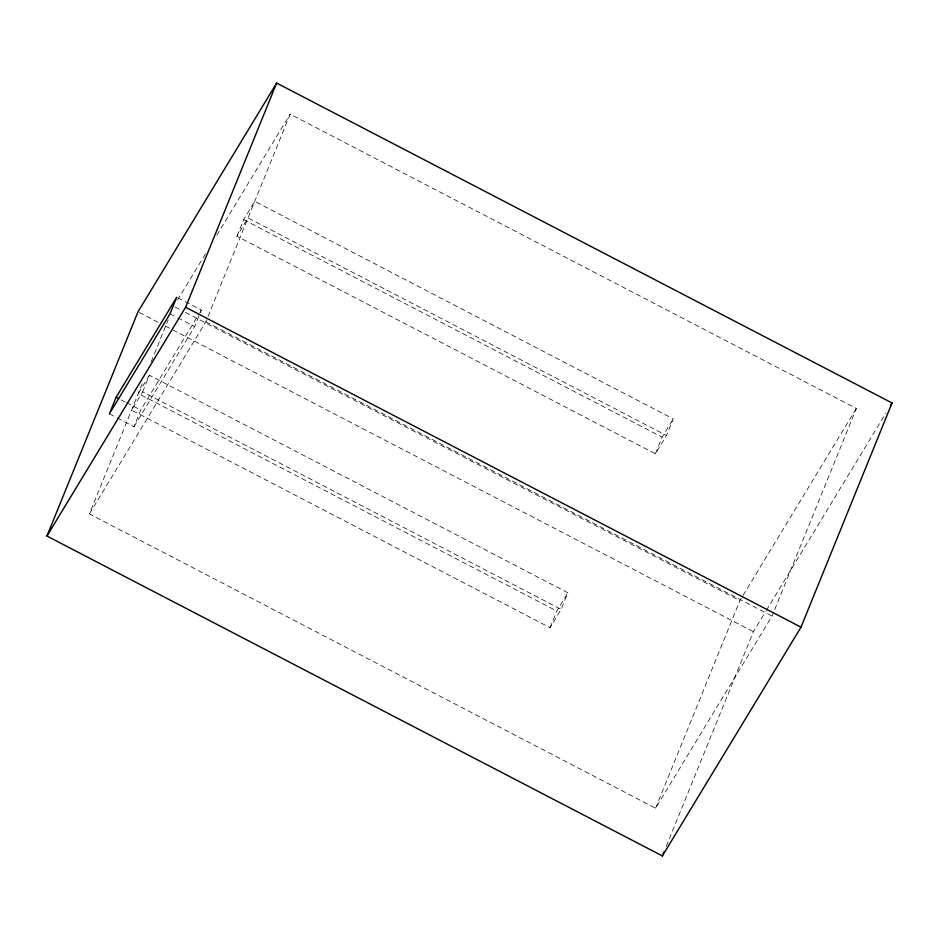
<?xml version="1.0" encoding="UTF-8"?>
<svg xmlns="http://www.w3.org/2000/svg" width="939" height="939" viewBox="0 0 939 939"><rect width="100%" height="100%" fill="white"/><g stroke="black" fill="none" stroke-linecap="round" stroke-linejoin="round"><path stroke-width="0.7" stroke-dasharray="4.7 3.52" d="M773.689 612.005L772.046 616.078L655.586 808.221L89.405 513.926L142.845 382.302M151.109 361.949L153.867 355.165M154.419 353.815L168.198 319.882M142.646 391.821L149.383 375.213L567.872 592.744L561.123 609.352L550.031 627.651L131.554 410.12L142.646 391.821L561.123 609.352M117.152 417.902L133.995 426.658L140.733 410.05L199.08 313.779M133.995 426.658L194.608 326.643L199.796 313.861M200.312 312.593L201.345 310.034L176.732 297.24M236.921 236.264L243.671 219.656L254.751 201.357L673.24 418.888L666.49 435.496L655.399 453.795L236.921 236.264L248.013 217.965L666.49 435.496M89.405 513.926L205.864 321.772L207.519 317.699M208.071 316.349L290.163 114.171L856.345 408.465L774.241 610.643M550.031 627.651L556.78 611.043L567.872 592.744M655.399 453.795L662.148 437.187L673.24 418.888M655.586 808.221L739.885 600.62L856.345 408.465M666.221 846.415L753.407 631.712L765.531 611.712M177.483 300.081L205.465 253.917M216.803 235.196L290.163 114.171M149.383 375.213L138.291 393.511L556.78 611.043M199.831 312.534L201.345 310.034M766.283 610.467L885.993 412.96M243.671 219.656L662.148 437.187M205.864 321.772L772.046 616.078M175.006 306.994L180.206 309.706M185.417 312.405L739.885 600.62M169.994 313.849L176.462 317.218M177.764 317.887L194.608 326.643M139.301 312.499L158.808 322.64M165.323 326.021L753.407 631.712M121.295 399.944L125.192 401.962M126.483 402.631L140.733 410.05M109.37 413.853L115.849 417.221"/><path stroke-width="1.41" d="M46.95 536.04L137.998 311.818L276.641 83.066L892.05 402.96L801.002 627.182L662.359 855.934L46.95 536.04L185.593 307.288L276.641 83.066M116.119 397.244L109.37 413.853L169.994 313.849L176.732 297.24L116.119 397.244L118.713 398.594M662.359 855.934L664.014 851.849M890.536 405.46L892.05 402.96M185.593 307.288L801.002 627.182"/></g></svg>
